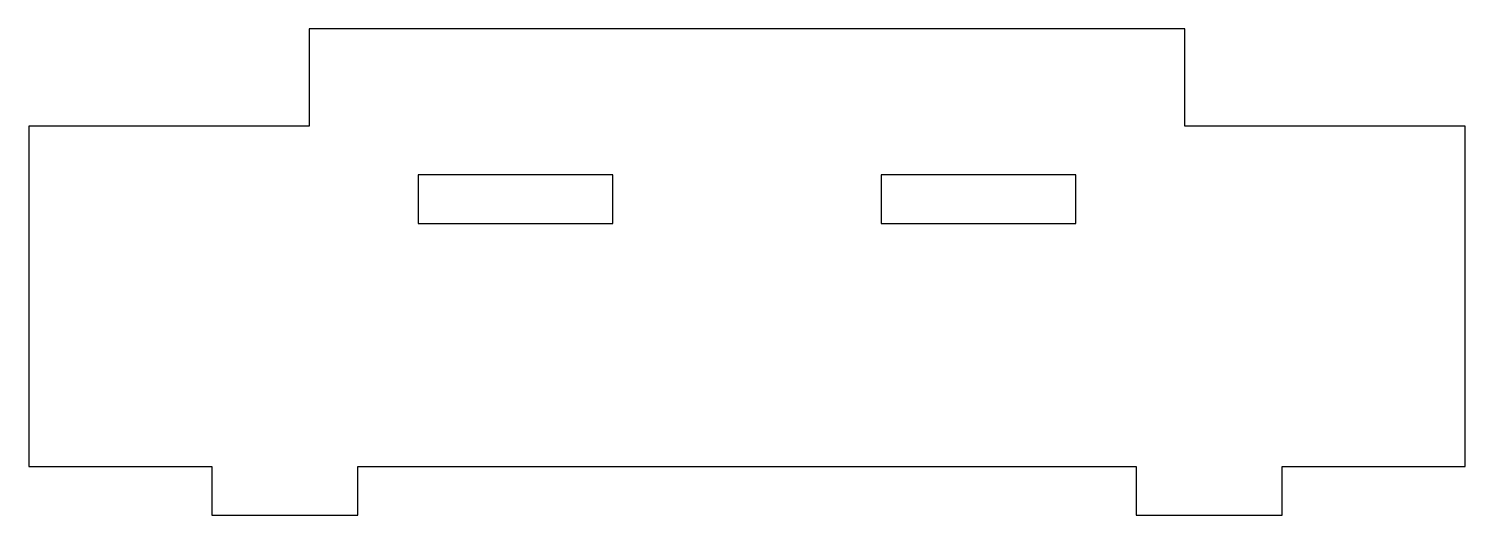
# Model space of a CAD drawing. Header units: millimetres. Extents: x 0 to 148, y -5 to 45.
import ezdxf

# ---------------------------------------------------------------- set-up
doc = ezdxf.new("R2010")
doc.units = ezdxf.units.MM

msp = doc.modelspace()

# ---------------------------------------------------------------- linework, layer by layer
at = {"color": 7, "linetype": 'Continuous', "lineweight": 25}
for p, q in [((118.8, 45), (28.8, 45)), ((28.8, 45), (28.8, 35)), ((118.8, 35), (118.8, 45)), ((0, 35), (0, 0)), ((28.8, 35), (0, 35)), ((147.6, 35), (118.8, 35)), ((147.6, 0), (147.6, 35)), ((40, 30), (40, 25)), ((60, 30), (40, 30)), ((60, 25), (60, 30)), ((107.6, 30), (87.6, 30)), ((87.6, 30), (87.6, 25)), ((107.6, 25), (107.6, 30)), ((40, 25), (60, 25)), ((87.6, 25), (107.6, 25)), ((0, 0), (18.8, 0)), ((18.8, 0), (18.8, -5)), ((33.8, -5), (33.8, 0)), ((33.8, 0), (113.8, 0)), ((113.8, 0), (113.8, -5)), ((128.8, -5), (128.8, 0)), ((128.8, 0), (147.6, 0)), ((18.8, -5), (33.8, -5)), ((113.8, -5), (128.8, -5))]:
    msp.add_line(p, q, dxfattribs=at)

doc.saveas('drawing.dxf')
